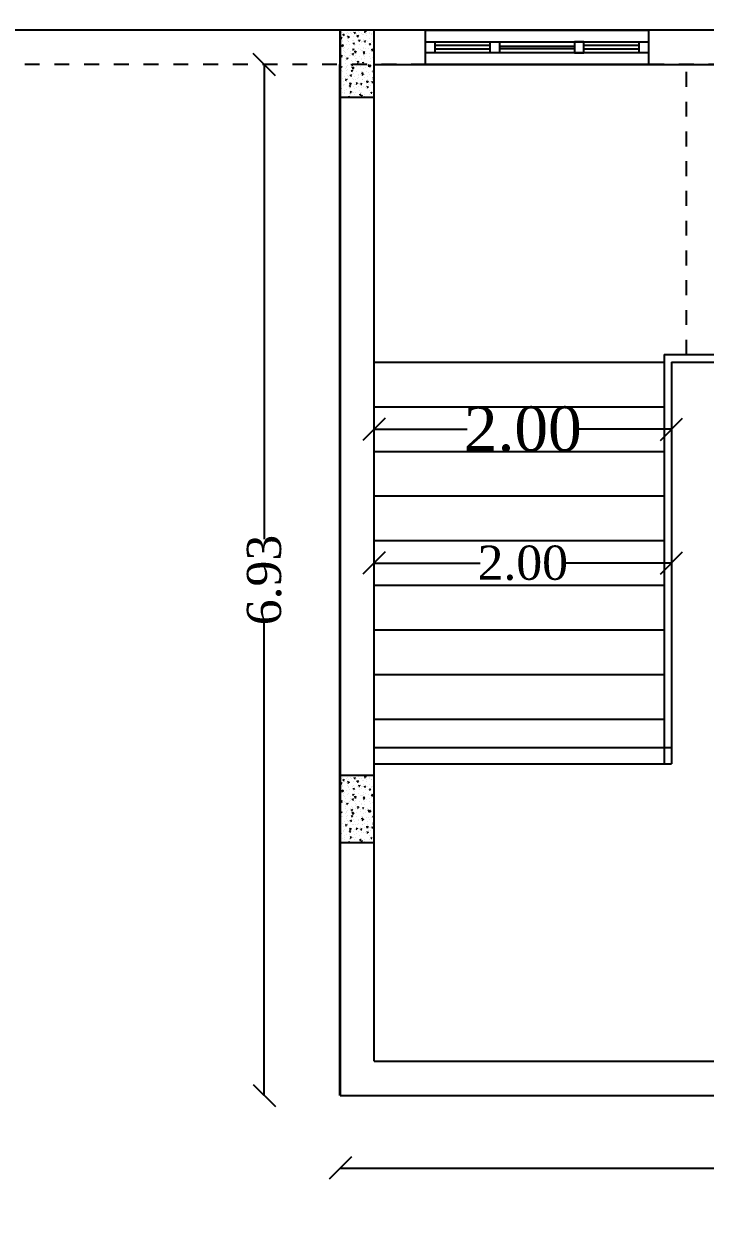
# Model space of a CAD drawing. Header units: metres. Extents: x 0 to 2048, y 111 to 219.
# Drawn here: x 1899.14 to 1903.73, y 169.4 to 177.38 of the extents above; entities that cross this region are included whole.
import ezdxf

# ---------------------------------------------------------------- set-up
doc = ezdxf.new("R2010")
doc.units = ezdxf.units.M
doc.header["$LTSCALE"] = 0.5
doc.header["$MEASUREMENT"] = 0
doc.header["$PDMODE"] = 3
doc.linetypes.add('( Dashed )', pattern=[0.75, 0.5, -0.25])
doc.linetypes.add('CONTIN', pattern=[0])
for name, color, linetype in [('BLK_1_FLR_1_EXIT_WIDTH_STAIR', 1, 'Continuous'), ('BLK_1_FLR_1_ROOF_AREA', 54, 'Continuous'), ('BLK_1_STAIR_HEADROOM', 55, 'Continuous')]:
    doc.layers.add(name, color=color, linetype=linetype)
doc.layers.add('layout bou', color=1, linetype='Continuous', lineweight=60)
doc.layers.add('layout bou @ 1', color=1, linetype='Continuous', lineweight=60)
doc.styles.add('Isa-', font='times.ttf')
doc.styles.get("Standard").update_dxf_attribs({"font": ''})
doc.styles.get('Standard').set_extended_font_data('Arial Black')
doc.dimstyles.new('Building Arrow', dxfattribs={"dimscale": 0, "dimtxt": 1, "dimasz": 1, "dimexe": 0.18, "dimexo": 0.0625, "dimgap": 0.09, "dimtad": 0, "dimdec": 1, "dimzin": 0, "dimdsep": 46, "dimtxsty": 'Standard', "dimcen": 0.09, "dimse1": 1, "dimse2": 1, "dimclrt": 7, "dimadec": 1, "dimazin": 0, "dimtfac": 1, "dimtdec": 1, "dimtofl": 0, "dimtmove": 0, "dimatfit": 3, "dimfxl": 0, "dimtolj": 1, "dimtzin": 0, "dimarcsym": 0})
doc.dimstyles.new('STANDARD$0', dxfattribs={"dimtxt": 0.5, "dimasz": 0.1, "dimexe": 2, "dimexo": 2, "dimgap": 0, "dimtad": 0, "dimzin": 0, "dimdsep": 46, "dimtxsty": 'Standard', "dimblk": 'OBLIQUE', "dimcen": -0.0625, "dimse1": 1, "dimse2": 1, "dimclrd": 3, "dimclre": 9, "dimadec": 0, "dimazin": 0, "dimtfac": 1, "dimtix": 1, "dimtofl": 0, "dimtmove": 2, "dimatfit": 3, "dimldrblk": 'OBLIQUE', "dimfxl": 0, "dimtolj": 1, "dimtzin": 0, "dimarcsym": 0})

# ---------------------------------------------------------------- blocks, each defined once
blk = doc.blocks.new('*D9')
at = {"layer": 'Defpoints', "color": 0, "lineweight": -3}
for p in [(1764.1257, 208.0316), (1764.1257, 208.0316), (1929.9765, 145.7045)]:
    blk.add_point(p, dxfattribs=at)
at = {"layer": 'layout bou', "color": 0, "lineweight": -2}
for p, q in [((1765.0618, 207.6799), (1845.0867, 177.6063)), ((1929.0405, 146.0562), (1849.0155, 176.1298))]:
    blk.add_line(p, q, dxfattribs=at)
at = {"layer": 'layout bou', "color": 0, "lineweight": -3}
for points in [[(1765.1204, 207.8359), (1765.0031, 207.5239), (1764.1257, 208.0316)], [(1929.0991, 146.2122), (1928.9818, 145.9002), (1929.9765, 145.7045)]]:
    blk.add_solid(points, dxfattribs=at)
at = {"layer": 'layout bou', "color": 7, "lineweight": 15, "insert": (1847.0511, 176.868), "char_height": 1, "attachment_point": 5, "rotation": 339.40364}
blk.add_mtext('\\A1;177.2', dxfattribs=at)
blk = doc.blocks.new('_Oblique')
at = {"color": 0, "linetype": 'ByBlock', "lineweight": -2}
blk.add_line((-0.5, -0.5), (0.5, 0.5), dxfattribs=at)
blk = doc.blocks.new('*D74')
at = {"color": 3, "lineweight": -2, "ltscale": 2}
for p, q in [((1901.4997, 174.6529), (1902.1248, 174.6529)), ((1903.4997, 174.6529), (1902.8746, 174.6529))]:
    blk.add_line(p, q, dxfattribs=at)
at = {"layer": 'Defpoints', "color": 0, "lineweight": -3, "ltscale": 2}
for p in [(1901.4997, 174.8047), (1903.4997, 174.8047), (1903.4997, 174.6529)]:
    blk.add_point(p, dxfattribs=at)
at = {"color": 3, "lineweight": -2, "ltscale": 2, "xscale": 0.15, "yscale": 0.15, "zscale": 0.15, "rotation": 180}
blk.add_blockref('_Oblique', (1901.4997, 174.6529), dxfattribs=at)
at = {"color": 3, "lineweight": -2, "ltscale": 2, "xscale": 0.15, "yscale": 0.15, "zscale": 0.15}
blk.add_blockref('_Oblique', (1903.4997, 174.6529), dxfattribs=at)
at = {"color": 0, "lineweight": -3, "ltscale": 2, "insert": (1902.4997, 174.6529), "char_height": 0.3, "attachment_point": 5, "style": 'Isa-'}
blk.add_mtext('\\A1;2.00', dxfattribs=at)
blk = doc.blocks.new('*D102')
at = {"layer": 'BLK_1_FLR_1_EXIT_WIDTH_STAIR', "color": 3, "lineweight": -2, "ltscale": 2}
for p, q in [((1901.4997, 173.7536), (1902.2122, 173.7536)), ((1903.4997, 173.7536), (1902.7872, 173.7536))]:
    blk.add_line(p, q, dxfattribs=at)
at = {"layer": 'Defpoints', "color": 0, "lineweight": -3, "ltscale": 2}
for p in [(1903.4997, 173.7536), (1901.4997, 173.4536), (1903.4997, 173.4536)]:
    blk.add_point(p, dxfattribs=at)
at = {"layer": 'BLK_1_FLR_1_EXIT_WIDTH_STAIR', "color": 3, "lineweight": -2, "ltscale": 2, "xscale": 0.15, "yscale": 0.15, "zscale": 0.15, "rotation": 180}
blk.add_blockref('_Oblique', (1901.4997, 173.7536), dxfattribs=at)
at = {"layer": 'BLK_1_FLR_1_EXIT_WIDTH_STAIR', "color": 3, "lineweight": -2, "ltscale": 2, "xscale": 0.15, "yscale": 0.15, "zscale": 0.15}
blk.add_blockref('_Oblique', (1903.4997, 173.7536), dxfattribs=at)
at = {"layer": 'BLK_1_FLR_1_EXIT_WIDTH_STAIR', "color": 0, "lineweight": -3, "ltscale": 2, "insert": (1902.4997, 173.7536), "char_height": 0.23, "attachment_point": 5, "style": 'Isa-'}
blk.add_mtext('\\A1;2.00', dxfattribs=at)
blk = doc.blocks.new('*D121')
at = {"color": 3, "lineweight": -2, "ltscale": 2}
for p, q in [((1900.761, 177.1047), (1900.761, 173.9154)), ((1900.761, 170.1747), (1900.761, 173.3639))]:
    blk.add_line(p, q, dxfattribs=at)
at = {"layer": 'Defpoints', "color": 0, "lineweight": -3, "ltscale": 2}
for p in [(1900.761, 177.1047), (1901.2697, 177.1047), (1901.2697, 170.1747)]:
    blk.add_point(p, dxfattribs=at)
at = {"color": 3, "lineweight": -2, "ltscale": 2, "xscale": 0.15, "yscale": 0.15, "zscale": 0.15}
for p, rotation in [((1900.761, 177.1047), 90), ((1900.761, 170.1747), 270)]:
    blk.add_blockref('_Oblique', p, dxfattribs=dict(at, rotation=rotation))
at = {"color": 0, "lineweight": -3, "ltscale": 2, "insert": (1900.761, 173.6397), "char_height": 0.23, "attachment_point": 5, "rotation": 90, "style": 'Isa-'}
blk.add_mtext('\\A1;6.93', dxfattribs=at)
blk = doc.blocks.new('*D122')
at = {"color": 3, "lineweight": -2, "ltscale": 2}
for p, q in [((1901.2723, 169.6872), (1904.069, 169.6872)), ((1907.4323, 169.6872), (1904.6356, 169.6872))]:
    blk.add_line(p, q, dxfattribs=at)
at = {"layer": 'Defpoints', "color": 0, "lineweight": -3, "ltscale": 2}
for p in [(1901.2723, 170.1747), (1907.4323, 170.1747), (1907.4323, 169.6872)]:
    blk.add_point(p, dxfattribs=at)
at = {"color": 3, "lineweight": -2, "ltscale": 2, "xscale": 0.15, "yscale": 0.15, "zscale": 0.15, "rotation": 180}
blk.add_blockref('_Oblique', (1901.2723, 169.6872), dxfattribs=at)
at = {"color": 3, "lineweight": -2, "ltscale": 2, "xscale": 0.15, "yscale": 0.15, "zscale": 0.15}
blk.add_blockref('_Oblique', (1907.4323, 169.6872), dxfattribs=at)
at = {"color": 0, "lineweight": -3, "ltscale": 2, "insert": (1904.3523, 169.6872), "char_height": 0.23, "attachment_point": 5, "style": 'Isa-'}
blk.add_mtext('\\A1;6.16', dxfattribs=at)

msp = doc.modelspace()

# ---------------------------------------------------------------- linework, layer by layer
at = {"linetype": 'CONTIN', "lineweight": -3, "ltscale": 0.5}
for p, q in [((1901.2697, 177.33467), (1901.2697, 176.88467)), ((1901.4997, 177.33467), (1901.2697, 177.33467)), ((1901.4997, 176.88467), (1901.4997, 177.33467)), ((1901.2697, 176.88467), (1901.4997, 176.88467)), ((1901.2697, 172.32467), (1901.2697, 171.87467)), ((1901.4997, 172.32467), (1901.2697, 172.32467)), ((1901.4997, 171.87467), (1901.4997, 172.32467)), ((1901.2697, 171.87467), (1901.4997, 171.87467))]:
    msp.add_line(p, q, dxfattribs=at)
at = {"lineweight": -3}
for p, q in [((1901.27334, 177.28926), (1901.27196, 177.28037)), ((1901.27367, 177.28895), (1901.28179, 177.28116)), ((1901.27699, 177.31892), (1901.27699, 177.31892)), ((1901.27709, 177.33174), (1901.27709, 177.33174)), ((1901.28072, 177.31765), (1901.28072, 177.31765)), ((1901.28512, 177.32057), (1901.28512, 177.32057)), ((1901.29167, 177.30874), (1901.29115, 177.30276)), ((1901.29115, 177.30276), (1901.29742, 177.30392)), ((1901.29167, 177.30874), (1901.29742, 177.30392)), ((1901.31401, 177.31643), (1901.31401, 177.31643)), ((1901.31449, 177.29076), (1901.31449, 177.29076)), ((1901.32127, 177.3193), (1901.32127, 177.3193)), ((1901.322, 177.29879), (1901.322, 177.29879)), ((1901.32667, 177.29442), (1901.32332, 177.28944)), ((1901.32332, 177.28945), (1901.32936, 177.28742)), ((1901.32457, 177.29427), (1901.32457, 177.29427)), ((1901.32667, 177.29442), (1901.32936, 177.28742)), ((1901.32792, 177.31184), (1901.32792, 177.31184)), ((1901.34396, 177.32275), (1901.34396, 177.32275)), ((1901.3473, 177.31522), (1901.3473, 177.31522)), ((1901.36071, 177.29299), (1901.36071, 177.29299)), ((1901.36689, 177.32261), (1901.36637, 177.31663)), ((1901.36637, 177.31664), (1901.37264, 177.3178)), ((1901.36689, 177.32261), (1901.37264, 177.31779)), ((1901.37902, 177.29237), (1901.37902, 177.29237)), ((1901.38059, 177.314), (1901.38059, 177.314)), ((1901.3873, 177.30252), (1901.38592, 177.29363)), ((1901.38593, 177.29363), (1901.39543, 177.29474)), ((1901.38763, 177.30221), (1901.39575, 177.29442)), ((1901.39184, 177.32984), (1901.39184, 177.32984)), ((1901.40362, 177.31862), (1901.40362, 177.31862)), ((1901.41387, 177.31278), (1901.41387, 177.31278)), ((1901.41868, 177.30477), (1901.41868, 177.30477)), ((1901.43128, 177.30353), (1901.43128, 177.30353)), ((1901.43211, 177.32586), (1901.43211, 177.32586)), ((1901.43945, 177.32978), (1901.43609, 177.3248)), ((1901.43609, 177.32481), (1901.44214, 177.32278)), ((1901.43945, 177.32978), (1901.44214, 177.32278)), ((1901.44195, 177.33467), (1901.44159, 177.33051)), ((1901.44159, 177.33051), (1901.44786, 177.33167)), ((1901.44428, 177.33467), (1901.44786, 177.33167)), ((1901.44716, 177.31157), (1901.44716, 177.31157)), ((1901.44863, 177.29849), (1901.44863, 177.29849)), ((1901.46573, 177.3151), (1901.46573, 177.3151)), ((1901.47058, 177.32246), (1901.47058, 177.32246)), ((1901.48045, 177.31035), (1901.48045, 177.31035)), ((1901.48321, 177.30638), (1901.48321, 177.30638)), ((1901.8455, 177.33467, 0), (1903.3455, 177.33467)), ((1901.27197, 177.28037), (1901.28146, 177.28148)), ((1901.27258, 177.22497), (1901.27258, 177.22497)), ((1901.27484, 177.27835), (1901.27484, 177.27835)), ((1901.28641, 177.23473), (1901.28305, 177.22975)), ((1901.28305, 177.22976), (1901.2891, 177.22773)), ((1901.28487, 177.23104), (1901.29114, 177.23219)), ((1901.2854, 177.23701), (1901.28488, 177.23103)), ((1901.2854, 177.23701), (1901.29114, 177.23219)), ((1901.28641, 177.23473), (1901.2891, 177.22773)), ((1901.287, 177.2606), (1901.287, 177.2606)), ((1901.28712, 177.26714), (1901.28712, 177.26714)), ((1901.29011, 177.2827), (1901.29011, 177.2827)), ((1901.29462, 177.2152), (1901.29462, 177.2152)), ((1901.29842, 177.21954), (1901.29842, 177.21954)), ((1901.31224, 177.23737), (1901.31224, 177.23737)), ((1901.32041, 177.26592), (1901.32041, 177.26592)), ((1901.32341, 177.20508), (1901.32341, 177.20508)), ((1901.32567, 177.25846), (1901.32567, 177.25846)), ((1901.32791, 177.21398), (1901.32791, 177.21398)), ((1901.32955, 177.25639), (1901.32955, 177.25639)), ((1901.33201, 177.24047), (1901.33201, 177.24047)), ((1901.3537, 177.26471), (1901.3537, 177.26471)), ((1901.35397, 177.26443), (1901.35397, 177.26443)), ((1901.35892, 177.2104), (1901.35557, 177.20542)), ((1901.35557, 177.20543), (1901.36161, 177.2034)), ((1901.35892, 177.2104), (1901.36161, 177.20339)), ((1901.36009, 177.24491), (1901.36636, 177.24607)), ((1901.36062, 177.25089), (1901.3601, 177.24491)), ((1901.36062, 177.25089), (1901.36636, 177.24606)), ((1901.3612, 177.21277), (1901.3612, 177.21277)), ((1901.36398, 177.20611), (1901.36398, 177.20611)), ((1901.36401, 177.26796), (1901.36401, 177.26796)), ((1901.36899, 177.23009), (1901.36899, 177.23009)), ((1901.37677, 177.23899), (1901.37677, 177.23899)), ((1901.38699, 177.26349), (1901.38699, 177.26349)), ((1901.39448, 177.21155), (1901.39448, 177.21155)), ((1901.39919, 177.27009), (1901.39583, 177.26511)), ((1901.39583, 177.26512), (1901.40187, 177.26309)), ((1901.39919, 177.27009), (1901.40187, 177.26309)), ((1901.40015, 177.26669), (1901.40015, 177.26669)), ((1901.40345, 177.24165), (1901.40345, 177.24165)), ((1901.40843, 177.20378), (1901.40843, 177.20378)), ((1901.41363, 177.2603), (1901.41363, 177.2603)), ((1901.41642, 177.25139), (1901.41642, 177.25139)), ((1901.42028, 177.26227), (1901.42028, 177.26227)), ((1901.4276, 177.21909), (1901.4276, 177.21909)), ((1901.42777, 177.21034), (1901.42777, 177.21034)), ((1901.42985, 177.27247), (1901.42985, 177.27247)), ((1901.43584, 177.26476), (1901.43531, 177.25878)), ((1901.43531, 177.25879), (1901.44158, 177.25994)), ((1901.43584, 177.26476), (1901.44158, 177.25994)), ((1901.43959, 177.24038), (1901.43959, 177.24038)), ((1901.44289, 177.21534), (1901.44289, 177.21534)), ((1901.45357, 177.26106), (1901.45357, 177.26106)), ((1901.45864, 177.24018), (1901.45864, 177.24018)), ((1901.46106, 177.20912), (1901.46106, 177.20912)), ((1901.4717, 177.24576), (1901.46835, 177.24078)), ((1901.46835, 177.24079), (1901.47439, 177.23876)), ((1901.47072, 177.27723), (1901.47072, 177.27723)), ((1901.4717, 177.24576), (1901.47439, 177.23875)), ((1901.47903, 177.21407), (1901.47903, 177.21407)), ((1901.4806, 177.26414), (1901.4806, 177.26414)), ((1901.48095, 177.253), (1901.48095, 177.253)), ((1901.48472, 177.20905), (1901.48334, 177.20016)), ((1901.48505, 177.20874), (1901.49316, 177.20095)), ((1901.48686, 177.25984), (1901.48686, 177.25984)), ((1901.49061, 177.20582), (1901.49061, 177.20582)), ((1901.49435, 177.2079), (1901.49435, 177.2079)), ((1902.28104, 177.23212, 0), (1901.90772, 177.23212, 0)), ((1902.28104, 177.20723, 0), (1901.90772, 177.20723, 0)), ((1902.84775, 177.22593, 0), (1902.34326, 177.22592, 0)), ((1902.84775, 177.21099, 0), (1902.34326, 177.21099, 0)), ((1903.28329, 177.23212, 0), (1902.90997, 177.23212, 0)), ((1903.28329, 177.20723, 0), (1902.90997, 177.20723, 0)), ((1901.27033, 177.17159), (1901.27033, 177.17159)), ((1901.27912, 177.16528), (1901.2786, 177.15931)), ((1901.2786, 177.15931), (1901.28487, 177.16047)), ((1901.27912, 177.16528), (1901.28487, 177.16046)), ((1901.29701, 177.20228), (1901.29701, 177.20228)), ((1901.30166, 177.16386), (1901.30166, 177.16386)), ((1901.30172, 177.19451), (1901.30172, 177.19451)), ((1901.30671, 177.15664), (1901.30671, 177.15664)), ((1901.30702, 177.14396), (1901.30702, 177.14396)), ((1901.30773, 177.13061), (1901.30773, 177.13061)), ((1901.30998, 177.18399), (1901.30998, 177.18399)), ((1901.31866, 177.15071), (1901.31531, 177.14573)), ((1901.31531, 177.14574), (1901.32135, 177.14371)), ((1901.31866, 177.15071), (1901.32135, 177.1437)), ((1901.32116, 177.15169), (1901.32116, 177.15169)), ((1901.33495, 177.16264), (1901.33495, 177.16264)), ((1901.33787, 177.19324), (1901.33787, 177.19324)), ((1901.34116, 177.1682), (1901.34116, 177.1682)), ((1901.34202, 177.18215), (1901.34202, 177.18215)), ((1901.34615, 177.13033), (1901.34615, 177.13033)), ((1901.35203, 177.12383), (1901.35203, 177.12383)), ((1901.35434, 177.17916), (1901.35382, 177.17318)), ((1901.35382, 177.17319), (1901.36009, 177.17434)), ((1901.35434, 177.17916), (1901.36009, 177.17434)), ((1901.36824, 177.16142), (1901.36824, 177.16142)), ((1901.37075, 177.1958), (1901.36937, 177.1869)), ((1901.36938, 177.18691), (1901.37888, 177.18801)), ((1901.37108, 177.19548), (1901.3792, 177.18769)), ((1901.37226, 177.13222), (1901.37226, 177.13222)), ((1901.37399, 177.14779), (1901.37399, 177.14779)), ((1901.37451, 177.1856), (1901.37451, 177.1856)), ((1901.37731, 177.16693), (1901.37731, 177.16693)), ((1901.3806, 177.1419), (1901.3806, 177.1419)), ((1901.39118, 177.12637), (1901.38782, 177.1214)), ((1901.39118, 177.12637), (1901.39386, 177.11937)), ((1901.40153, 177.16021), (1901.40153, 177.16021)), ((1901.41191, 177.14462), (1901.41191, 177.14462)), ((1901.41417, 177.19801), (1901.41417, 177.19801)), ((1901.41675, 177.14062), (1901.41675, 177.14062)), ((1901.42364, 177.20198), (1901.42364, 177.20198)), ((1901.42534, 177.16571), (1901.42534, 177.16571)), ((1901.43144, 177.18607), (1901.42808, 177.18109)), ((1901.42808, 177.1811), (1901.43413, 177.17907)), ((1901.42956, 177.19303), (1901.42904, 177.18706)), ((1901.42904, 177.18706), (1901.4353, 177.18822)), ((1901.42956, 177.19303), (1901.43531, 177.18821)), ((1901.43144, 177.18607), (1901.43413, 177.17906)), ((1901.43365, 177.14367), (1901.43365, 177.14367)), ((1901.43482, 177.15899), (1901.43482, 177.15899)), ((1901.44787, 177.17747), (1901.44787, 177.17747)), ((1901.4681, 177.15778), (1901.4681, 177.15778)), ((1901.46865, 177.18186), (1901.46865, 177.18186)), ((1901.47644, 177.14624), (1901.47644, 177.14624)), ((1901.4787, 177.19962), (1901.4787, 177.19962)), ((1901.48233, 177.18904), (1901.48233, 177.18904)), ((1901.48334, 177.20016), (1901.49284, 177.20127)), ((1901.48732, 177.15116), (1901.48732, 177.15116)), ((1901.49851, 177.13518), (1901.49798, 177.12921)), ((1901.49798, 177.12921), (1901.4997, 177.12953)), ((1901.49851, 177.13518), (1901.4997, 177.13418)), ((1901.27232, 177.08759), (1901.27859, 177.08874)), ((1901.27285, 177.09356), (1901.27233, 177.08758)), ((1901.27285, 177.09356), (1901.27859, 177.08874)), ((1901.27477, 177.11456), (1901.27477, 177.11456)), ((1901.2784, 177.09102), (1901.27504, 177.08604)), ((1901.27505, 177.08605), (1901.28109, 177.08402)), ((1901.27558, 177.11979), (1901.27558, 177.11979)), ((1901.2784, 177.09102), (1901.28109, 177.08401)), ((1901.27888, 177.09475), (1901.27888, 177.09475)), ((1901.28227, 177.06262), (1901.28227, 177.06262)), ((1901.28386, 177.05688), (1901.28386, 177.05688)), ((1901.30547, 177.07723), (1901.30547, 177.07723)), ((1901.30806, 177.11335), (1901.30806, 177.11335)), ((1901.31502, 177.09348), (1901.31502, 177.09348)), ((1901.31556, 177.06141), (1901.31556, 177.06141)), ((1901.31665, 177.04493), (1901.31665, 177.04493)), ((1901.31704, 177.08564), (1901.31704, 177.08564)), ((1901.31832, 177.06845), (1901.31832, 177.06845)), ((1901.3189, 177.09831), (1901.3189, 177.09831)), ((1901.34135, 177.11213), (1901.34135, 177.11213)), ((1901.34754, 177.10146), (1901.35381, 177.10262)), ((1901.34807, 177.10743), (1901.34755, 177.10146)), ((1901.35092, 177.06668), (1901.34756, 177.06171)), ((1901.34756, 177.06171), (1901.3536, 177.05969)), ((1901.34807, 177.10743), (1901.35381, 177.10261)), ((1901.34885, 177.06019), (1901.34885, 177.06019)), ((1901.35091, 177.06668), (1901.3536, 177.05968)), ((1901.3542, 177.08907), (1901.35282, 177.08018)), ((1901.35283, 177.08018), (1901.36232, 177.08129)), ((1901.35446, 177.06717), (1901.35446, 177.06717)), ((1901.35453, 177.08876), (1901.36265, 177.08097)), ((1901.36204, 177.06551), (1901.36204, 177.06551)), ((1901.37, 177.07884), (1901.37, 177.07884)), ((1901.37464, 177.11091), (1901.37464, 177.11091)), ((1901.38214, 177.05897), (1901.38214, 177.05897)), ((1901.384, 177.08948), (1901.384, 177.08948)), ((1901.38559, 177.10402), (1901.38559, 177.10402)), ((1901.38782, 177.1214), (1901.39387, 177.11938)), ((1901.40793, 177.1097), (1901.40793, 177.1097)), ((1901.40966, 177.09124), (1901.40966, 177.09124)), ((1901.41543, 177.05776), (1901.41543, 177.05776)), ((1901.41701, 177.04958), (1901.41649, 177.04361)), ((1901.41649, 177.04361), (1901.42275, 177.04477)), ((1901.41701, 177.04958), (1901.42276, 177.04476)), ((1901.42004, 177.11559), (1901.42004, 177.11559)), ((1901.42083, 177.05894), (1901.42083, 177.05894)), ((1901.42329, 177.12131), (1901.42276, 177.11533)), ((1901.42276, 177.11534), (1901.42903, 177.11649)), ((1901.42309, 177.11233), (1901.42309, 177.11233)), ((1901.42329, 177.12131), (1901.42903, 177.11649)), ((1901.42503, 177.07772), (1901.42503, 177.07772)), ((1901.44122, 177.10848), (1901.44122, 177.10848)), ((1901.44366, 177.08535), (1901.44366, 177.08535)), ((1901.44871, 177.05654), (1901.44871, 177.05654)), ((1901.45619, 177.11432), (1901.45619, 177.11432)), ((1901.45949, 177.08928), (1901.45949, 177.08928)), ((1901.46369, 177.10204), (1901.46034, 177.09707)), ((1901.46034, 177.09707), (1901.46638, 177.09505)), ((1901.46369, 177.10204), (1901.46638, 177.09504)), ((1901.46447, 177.05141), (1901.46447, 177.05141)), ((1901.46816, 177.10233), (1901.46678, 177.09344)), ((1901.46679, 177.09344), (1901.47629, 177.09455)), ((1901.46849, 177.10202), (1901.47661, 177.09423)), ((1901.47419, 177.09285), (1901.47419, 177.09285)), ((1901.47451, 177.10727), (1901.47451, 177.10727)), ((1901.47866, 177.12354), (1901.47866, 177.12354)), ((1901.482, 177.05533), (1901.482, 177.05533)), ((1901.48867, 177.06522), (1901.48867, 177.06522)), ((1901.49223, 177.06346), (1901.49171, 177.05748)), ((1901.49171, 177.05749), (1901.49797, 177.05864)), ((1901.49223, 177.06346), (1901.49798, 177.05864)), ((1901.49563, 177.08801), (1901.49563, 177.08801)), ((1901.49893, 177.06298), (1901.49893, 177.06298)), ((1901.2697, 177.01921), (1901.27232, 177.01701)), ((1901.2697, 177.01653), (1901.27232, 177.01702)), ((1901.27739, 176.97313), (1901.27739, 176.97313)), ((1901.28931, 177.01128), (1901.28931, 177.01128)), ((1901.29218, 176.99373), (1901.29218, 176.99373)), ((1901.29547, 176.96869), (1901.29547, 176.96869)), ((1901.30096, 176.97046), (1901.30096, 176.97046)), ((1901.30321, 177.02385), (1901.30321, 177.02385)), ((1901.31065, 177.00699), (1901.3073, 177.00202)), ((1901.3073, 177.00202), (1901.31334, 177)), ((1901.31065, 177.00699), (1901.31334, 176.99999)), ((1901.31439, 176.99155), (1901.31439, 176.99155)), ((1901.3226, 177.01006), (1901.3226, 177.01006)), ((1901.3233, 177.03057), (1901.3233, 177.03057)), ((1901.32705, 177.02732), (1901.32705, 177.02732)), ((1901.33162, 176.96742), (1901.33162, 176.96742)), ((1901.33765, 176.98235), (1901.33627, 176.97345)), ((1901.33627, 176.97346), (1901.34577, 176.97456)), ((1901.33706, 176.96901), (1901.33706, 176.96901)), ((1901.33798, 176.98203), (1901.3461, 176.97424)), ((1901.34179, 177.03571), (1901.34127, 177.02973)), ((1901.34127, 177.02973), (1901.34754, 177.03089)), ((1901.34179, 177.03571), (1901.34754, 177.03089)), ((1901.35589, 177.00885), (1901.35589, 177.00885)), ((1901.35776, 177.04214), (1901.35776, 177.04214)), ((1901.36274, 177.00427), (1901.36274, 177.00427)), ((1901.36549, 176.97207), (1901.36549, 176.97207)), ((1901.36775, 177.02546), (1901.36775, 177.02546)), ((1901.37205, 177.0072), (1901.37205, 177.0072)), ((1901.38317, 176.98266), (1901.37981, 176.97769)), ((1901.37981, 176.97769), (1901.38586, 176.97566)), ((1901.38317, 176.98266), (1901.38586, 176.97566)), ((1901.38918, 177.00763), (1901.38918, 177.00763)), ((1901.3939, 177.04087), (1901.3939, 177.04087)), ((1901.39401, 177.03116), (1901.39401, 177.03116)), ((1901.3972, 177.01583), (1901.3972, 177.01583)), ((1901.40219, 176.97796), (1901.40219, 176.97796)), ((1901.40402, 176.97284), (1901.40402, 176.97284)), ((1901.40514, 176.98448), (1901.40514, 176.98448)), ((1901.4074, 177.03786), (1901.4074, 177.03786)), ((1901.41074, 176.97786), (1901.41021, 176.97188)), ((1901.41021, 176.97188), (1901.41648, 176.97304)), ((1901.41074, 176.97786), (1901.41648, 176.97304)), ((1901.41858, 177.00556), (1901.41858, 177.00556)), ((1901.42343, 177.04235), (1901.42007, 177.03738)), ((1901.42008, 177.03738), (1901.42612, 177.03536)), ((1901.42247, 177.00641), (1901.42247, 177.00641)), ((1901.42343, 177.04235), (1901.42612, 177.03535)), ((1901.43334, 177.01456), (1901.43334, 177.01456)), ((1901.43664, 176.98953), (1901.43664, 176.98953)), ((1901.45161, 176.99561), (1901.45023, 176.98671)), ((1901.45024, 176.98672), (1901.45974, 176.98782)), ((1901.45194, 176.99529), (1901.46006, 176.9875)), ((1901.45367, 177.02703), (1901.45367, 177.02703)), ((1901.45576, 177.0052), (1901.45576, 177.0052)), ((1901.46369, 176.96871), (1901.46369, 176.96871)), ((1901.46968, 176.98609), (1901.46968, 176.98609)), ((1901.47193, 177.03947), (1901.47193, 177.03947)), ((1901.47279, 176.98825), (1901.47279, 176.98825)), ((1901.48596, 176.99173), (1901.48543, 176.98575)), ((1901.48543, 176.98576), (1901.4917, 176.98692)), ((1901.48596, 176.99173), (1901.4917, 176.98691)), ((1901.48905, 177.00398), (1901.48905, 177.00398)), ((1901.49595, 177.01802), (1901.49259, 177.01305)), ((1901.49259, 177.01305), (1901.49863, 177.01102)), ((1901.49594, 177.01802), (1901.49863, 177.01102)), ((1901.49868, 177.0069), (1901.49868, 177.0069)), ((1901.27039, 176.9473), (1901.2697, 176.94628)), ((1901.2697, 176.94144), (1901.27308, 176.94031)), ((1901.26992, 176.91005), (1901.26992, 176.91005)), ((1901.27039, 176.9473), (1901.27308, 176.9403)), ((1901.2874, 176.91482), (1901.2874, 176.91482)), ((1901.29571, 176.96077), (1901.29571, 176.96077)), ((1901.2987, 176.91708), (1901.2987, 176.91708)), ((1901.30046, 176.93082), (1901.30046, 176.93082)), ((1901.30321, 176.90883), (1901.30321, 176.90883)), ((1901.30988, 176.88478), (1901.30988, 176.88478)), ((1901.31214, 176.93817), (1901.31214, 176.93817)), ((1901.32924, 176.89226), (1901.32872, 176.88628)), ((1901.32872, 176.88628), (1901.33498, 176.88744)), ((1901.329, 176.95955), (1901.329, 176.95955)), ((1901.32924, 176.89226), (1901.33499, 176.88743)), ((1901.33491, 176.94239), (1901.33491, 176.94239)), ((1901.33552, 176.96398), (1901.33499, 176.958)), ((1901.33499, 176.95801), (1901.34126, 176.95917)), ((1901.33552, 176.96398), (1901.34126, 176.95916)), ((1901.3365, 176.90761), (1901.3365, 176.90761)), ((1901.34291, 176.92297), (1901.33955, 176.918)), ((1901.33955, 176.918), (1901.34559, 176.91597)), ((1901.3399, 176.90451), (1901.3399, 176.90451)), ((1901.34291, 176.92297), (1901.34559, 176.91597)), ((1901.34707, 176.91069), (1901.34707, 176.91069)), ((1901.36229, 176.95834), (1901.36229, 176.95834)), ((1901.36324, 176.91869), (1901.36324, 176.91869)), ((1901.36979, 176.9064), (1901.36979, 176.9064)), ((1901.37106, 176.94111), (1901.37106, 176.94111)), ((1901.37435, 176.91608), (1901.37435, 176.91608)), ((1901.38206, 176.94888), (1901.38206, 176.94888)), ((1901.39207, 176.89056), (1901.39207, 176.89056)), ((1901.39558, 176.95712), (1901.39558, 176.95712)), ((1901.40289, 176.93109), (1901.40289, 176.93109)), ((1901.40308, 176.90518), (1901.40308, 176.90518)), ((1901.40446, 176.90613), (1901.40394, 176.90015)), ((1901.40394, 176.90016), (1901.4102, 176.90131)), ((1901.40446, 176.90613), (1901.41021, 176.90131)), ((1901.4105, 176.91481), (1901.4105, 176.91481)), ((1901.41542, 176.89864), (1901.41207, 176.89367)), ((1901.41207, 176.89367), (1901.41811, 176.89164)), ((1901.4138, 176.88977), (1901.4138, 176.88977)), ((1901.41403, 176.91452), (1901.41403, 176.91452)), ((1901.41407, 176.8988), (1901.41407, 176.8988)), ((1901.41542, 176.89864), (1901.41811, 176.89164)), ((1901.41632, 176.95218), (1901.41632, 176.95218)), ((1901.42887, 176.9559), (1901.42887, 176.9559)), ((1901.43506, 176.88888), (1901.43441, 176.88467)), ((1901.43539, 176.88857), (1901.43945, 176.88467)), ((1901.43637, 176.90397), (1901.43637, 176.90397)), ((1901.44163, 176.95165), (1901.44163, 176.95165)), ((1901.44994, 176.8885), (1901.44994, 176.8885)), ((1901.45568, 176.95833), (1901.45233, 176.95336)), ((1901.45233, 176.95336), (1901.45837, 176.95133)), ((1901.45568, 176.95833), (1901.45837, 176.95133)), ((1901.46216, 176.95469), (1901.46216, 176.95469)), ((1901.46742, 176.93271), (1901.46742, 176.93271)), ((1901.46966, 176.90275), (1901.46966, 176.90275)), ((1901.4737, 176.91039), (1901.4737, 176.91039)), ((1901.47608, 176.96322), (1901.47608, 176.96322)), ((1901.47915, 176.91403), (1901.48542, 176.91519)), ((1901.47968, 176.92001), (1901.47916, 176.91403)), ((1901.47968, 176.92001), (1901.48543, 176.91518)), ((1901.48107, 176.92535), (1901.48107, 176.92535)), ((1901.49545, 176.95347), (1901.49545, 176.95347)), ((1903.4497, 175.15467), (1903.4497, 172.40467)), ((1901.4997, 175.10467), (1903.4497, 175.10467)), ((1903.4997, 175.10467), (1903.4997, 172.40467)), ((1901.4997, 174.80467), (1903.4497, 174.80467)), ((1901.4997, 174.50467), (1903.4497, 174.50467)), ((1901.4997, 174.20467), (1903.4497, 174.20467)), ((1901.4997, 173.90467), (1903.4497, 173.90467)), ((1901.4997, 173.60467), (1903.4497, 173.60467)), ((1901.4997, 173.30467), (1903.4497, 173.30467)), ((1901.4997, 173.00467), (1903.4497, 173.00467)), ((1901.4997, 172.70467), (1903.4497, 172.70467)), ((1901.4997, 172.51467), (1903.4997, 172.51467)), ((1901.4997, 172.40467), (1903.4997, 172.40467)), ((1901.27334, 172.27926), (1901.27196, 172.27037)), ((1901.27197, 172.27037), (1901.28146, 172.27148)), ((1901.27367, 172.27895), (1901.28179, 172.27116)), ((1901.27484, 172.26835), (1901.27484, 172.26835)), ((1901.27699, 172.30892), (1901.27699, 172.30892)), ((1901.27709, 172.32174), (1901.27709, 172.32174)), ((1901.28072, 172.30765), (1901.28072, 172.30765)), ((1901.28512, 172.31057), (1901.28512, 172.31057)), ((1901.28712, 172.25714), (1901.28712, 172.25714)), ((1901.29011, 172.2727), (1901.29011, 172.2727)), ((1901.29167, 172.29874), (1901.29115, 172.29276)), ((1901.29115, 172.29276), (1901.29742, 172.29392)), ((1901.29167, 172.29874), (1901.29742, 172.29392)), ((1901.31401, 172.30643), (1901.31401, 172.30643)), ((1901.31449, 172.28076), (1901.31449, 172.28076)), ((1901.32041, 172.25592), (1901.32041, 172.25592)), ((1901.32127, 172.3093), (1901.32127, 172.3093)), ((1901.322, 172.28879), (1901.322, 172.28879)), ((1901.32667, 172.28442), (1901.32332, 172.27944)), ((1901.32332, 172.27945), (1901.32936, 172.27742)), ((1901.32457, 172.28427), (1901.32457, 172.28427)), ((1901.32667, 172.28442), (1901.32936, 172.27742)), ((1901.32792, 172.30184), (1901.32792, 172.30184)), ((1901.34396, 172.31275), (1901.34396, 172.31275)), ((1901.3473, 172.30522), (1901.3473, 172.30522)), ((1901.3537, 172.25471), (1901.3537, 172.25471)), ((1901.36071, 172.28299), (1901.36071, 172.28299)), ((1901.36401, 172.25796), (1901.36401, 172.25796)), ((1901.36689, 172.31261), (1901.36637, 172.30663)), ((1901.36637, 172.30664), (1901.37264, 172.3078)), ((1901.36689, 172.31261), (1901.37264, 172.30779)), ((1901.37902, 172.28237), (1901.37902, 172.28237)), ((1901.38059, 172.304), (1901.38059, 172.304)), ((1901.3873, 172.29252), (1901.38592, 172.28363)), ((1901.38593, 172.28363), (1901.39543, 172.28474)), ((1901.38763, 172.29221), (1901.39575, 172.28442)), ((1901.39184, 172.31984), (1901.39184, 172.31984)), ((1901.39919, 172.26009), (1901.39583, 172.25511)), ((1901.39583, 172.25512), (1901.40187, 172.25309)), ((1901.39919, 172.26009), (1901.40187, 172.25309)), ((1901.40015, 172.25669), (1901.40015, 172.25669)), ((1901.40362, 172.30862), (1901.40362, 172.30862)), ((1901.41387, 172.30278), (1901.41387, 172.30278)), ((1901.41868, 172.29477), (1901.41868, 172.29477)), ((1901.42985, 172.26247), (1901.42985, 172.26247)), ((1901.43128, 172.29353), (1901.43128, 172.29353)), ((1901.43211, 172.31586), (1901.43211, 172.31586)), ((1901.43584, 172.25476), (1901.43531, 172.24878)), ((1901.43584, 172.25476), (1901.44158, 172.24994)), ((1901.43945, 172.31978), (1901.43609, 172.3148)), ((1901.43609, 172.31481), (1901.44214, 172.31278)), ((1901.43945, 172.31978), (1901.44214, 172.31278)), ((1901.44195, 172.32467), (1901.44159, 172.32051)), ((1901.44159, 172.32051), (1901.44786, 172.32167)), ((1901.44428, 172.32467), (1901.44786, 172.32167)), ((1901.44716, 172.30157), (1901.44716, 172.30157)), ((1901.44863, 172.28849), (1901.44863, 172.28849)), ((1901.46573, 172.3051), (1901.46573, 172.3051)), ((1901.47058, 172.31246), (1901.47058, 172.31246)), ((1901.47072, 172.26723), (1901.47072, 172.26723)), ((1901.48045, 172.30035), (1901.48045, 172.30035)), ((1901.48321, 172.29638), (1901.48321, 172.29638)), ((1901.27258, 172.21497), (1901.27258, 172.21497)), ((1901.28641, 172.22473), (1901.28305, 172.21975)), ((1901.28305, 172.21976), (1901.2891, 172.21773)), ((1901.28487, 172.22104), (1901.29114, 172.22219)), ((1901.2854, 172.22701), (1901.28488, 172.22103)), ((1901.2854, 172.22701), (1901.29114, 172.22219)), ((1901.28641, 172.22473), (1901.2891, 172.21773)), ((1901.287, 172.2506), (1901.287, 172.2506)), ((1901.29462, 172.2052), (1901.29462, 172.2052)), ((1901.29701, 172.19228), (1901.29701, 172.19228)), ((1901.29842, 172.20954), (1901.29842, 172.20954)), ((1901.30172, 172.18451), (1901.30172, 172.18451)), ((1901.31224, 172.22737), (1901.31224, 172.22737)), ((1901.32341, 172.19508), (1901.32341, 172.19508)), ((1901.32567, 172.24846), (1901.32567, 172.24846)), ((1901.32791, 172.20398), (1901.32791, 172.20398)), ((1901.32955, 172.24639), (1901.32955, 172.24639)), ((1901.33201, 172.23047), (1901.33201, 172.23047)), ((1901.33787, 172.18324), (1901.33787, 172.18324)), ((1901.35397, 172.25443), (1901.35397, 172.25443)), ((1901.35892, 172.2004), (1901.35557, 172.19542)), ((1901.35557, 172.19543), (1901.36161, 172.1934)), ((1901.35892, 172.2004), (1901.36161, 172.19339)), ((1901.36009, 172.23491), (1901.36636, 172.23607)), ((1901.36062, 172.24089), (1901.3601, 172.23491)), ((1901.36062, 172.24089), (1901.36636, 172.23606)), ((1901.3612, 172.20277), (1901.3612, 172.20277)), ((1901.36398, 172.19611), (1901.36398, 172.19611)), ((1901.36899, 172.22009), (1901.36899, 172.22009)), ((1901.37075, 172.1858), (1901.36937, 172.1769)), ((1901.36938, 172.17691), (1901.37888, 172.17801)), ((1901.37108, 172.18548), (1901.3792, 172.17769)), ((1901.37451, 172.1756), (1901.37451, 172.1756)), ((1901.37677, 172.22899), (1901.37677, 172.22899)), ((1901.38699, 172.25349), (1901.38699, 172.25349)), ((1901.39448, 172.20155), (1901.39448, 172.20155)), ((1901.40345, 172.23165), (1901.40345, 172.23165)), ((1901.40843, 172.19378), (1901.40843, 172.19378)), ((1901.41363, 172.2503), (1901.41363, 172.2503)), ((1901.41417, 172.18801), (1901.41417, 172.18801)), ((1901.41642, 172.24139), (1901.41642, 172.24139)), ((1901.42028, 172.25227), (1901.42028, 172.25227)), ((1901.42364, 172.19198), (1901.42364, 172.19198)), ((1901.4276, 172.20909), (1901.4276, 172.20909)), ((1901.42777, 172.20034), (1901.42777, 172.20034)), ((1901.43144, 172.17607), (1901.42808, 172.17109)), ((1901.42956, 172.18303), (1901.42904, 172.17706)), ((1901.42904, 172.17706), (1901.4353, 172.17822)), ((1901.42956, 172.18303), (1901.43531, 172.17821)), ((1901.43144, 172.17607), (1901.43413, 172.16906)), ((1901.43531, 172.24879), (1901.44158, 172.24994)), ((1901.43959, 172.23038), (1901.43959, 172.23038)), ((1901.44289, 172.20534), (1901.44289, 172.20534)), ((1901.45357, 172.25106), (1901.45357, 172.25106)), ((1901.45864, 172.23018), (1901.45864, 172.23018)), ((1901.46106, 172.19912), (1901.46106, 172.19912)), ((1901.4717, 172.23576), (1901.46835, 172.23078)), ((1901.46835, 172.23079), (1901.47439, 172.22876)), ((1901.4717, 172.23576), (1901.47439, 172.22875)), ((1901.4787, 172.18962), (1901.4787, 172.18962)), ((1901.47903, 172.20407), (1901.47903, 172.20407)), ((1901.4806, 172.25414), (1901.4806, 172.25414)), ((1901.48095, 172.243), (1901.48095, 172.243)), ((1901.48233, 172.17904), (1901.48233, 172.17904)), ((1901.48472, 172.19905), (1901.48334, 172.19016)), ((1901.48334, 172.19016), (1901.49284, 172.19127)), ((1901.48505, 172.19874), (1901.49316, 172.19095)), ((1901.48686, 172.24984), (1901.48686, 172.24984)), ((1901.49061, 172.19582), (1901.49061, 172.19582)), ((1901.49435, 172.1979), (1901.49435, 172.1979)), ((1901.27033, 172.16159), (1901.27033, 172.16159)), ((1901.27477, 172.10456), (1901.27477, 172.10456)), ((1901.27558, 172.10979), (1901.27558, 172.10979)), ((1901.27912, 172.15528), (1901.2786, 172.14931)), ((1901.2786, 172.14931), (1901.28487, 172.15047)), ((1901.27912, 172.15528), (1901.28487, 172.15046)), ((1901.30166, 172.15386), (1901.30166, 172.15386)), ((1901.30671, 172.14664), (1901.30671, 172.14664)), ((1901.30702, 172.13396), (1901.30702, 172.13396)), ((1901.30773, 172.12061), (1901.30773, 172.12061)), ((1901.30806, 172.10335), (1901.30806, 172.10335)), ((1901.30998, 172.17399), (1901.30998, 172.17399)), ((1901.31866, 172.14071), (1901.31531, 172.13573)), ((1901.31531, 172.13574), (1901.32135, 172.13371)), ((1901.31866, 172.14071), (1901.32135, 172.1337)), ((1901.32116, 172.14169), (1901.32116, 172.14169)), ((1901.33495, 172.15264), (1901.33495, 172.15264)), ((1901.34116, 172.1582), (1901.34116, 172.1582)), ((1901.34135, 172.10213), (1901.34135, 172.10213)), ((1901.34202, 172.17215), (1901.34202, 172.17215)), ((1901.34615, 172.12033), (1901.34615, 172.12033)), ((1901.34807, 172.09743), (1901.34755, 172.09146)), ((1901.34807, 172.09743), (1901.35381, 172.09261)), ((1901.35203, 172.11383), (1901.35203, 172.11383)), ((1901.35434, 172.16916), (1901.35382, 172.16318)), ((1901.35382, 172.16319), (1901.36009, 172.16434)), ((1901.35434, 172.16916), (1901.36009, 172.16434)), ((1901.36824, 172.15142), (1901.36824, 172.15142)), ((1901.37226, 172.12222), (1901.37226, 172.12222)), ((1901.37399, 172.13779), (1901.37399, 172.13779)), ((1901.37464, 172.10091), (1901.37464, 172.10091)), ((1901.37731, 172.15693), (1901.37731, 172.15693)), ((1901.3806, 172.1319), (1901.3806, 172.1319)), ((1901.39118, 172.11637), (1901.38782, 172.1114)), ((1901.38782, 172.1114), (1901.39387, 172.10938)), ((1901.39118, 172.11637), (1901.39386, 172.10937)), ((1901.40153, 172.15021), (1901.40153, 172.15021)), ((1901.40793, 172.0997), (1901.40793, 172.0997)), ((1901.41191, 172.13462), (1901.41191, 172.13462)), ((1901.41675, 172.13062), (1901.41675, 172.13062)), ((1901.42004, 172.10559), (1901.42004, 172.10559)), ((1901.42329, 172.11131), (1901.42276, 172.10533)), ((1901.42276, 172.10534), (1901.42903, 172.10649)), ((1901.42309, 172.10233), (1901.42309, 172.10233)), ((1901.42329, 172.11131), (1901.42903, 172.10649)), ((1901.42534, 172.15571), (1901.42534, 172.15571)), ((1901.42808, 172.1711), (1901.43413, 172.16907)), ((1901.43365, 172.13367), (1901.43365, 172.13367)), ((1901.43482, 172.14899), (1901.43482, 172.14899)), ((1901.44122, 172.09848), (1901.44122, 172.09848)), ((1901.44787, 172.16747), (1901.44787, 172.16747)), ((1901.45619, 172.10432), (1901.45619, 172.10432)), ((1901.4681, 172.14778), (1901.4681, 172.14778)), ((1901.46865, 172.17186), (1901.46865, 172.17186)), ((1901.47451, 172.09727), (1901.47451, 172.09727)), ((1901.47644, 172.13624), (1901.47644, 172.13624)), ((1901.47866, 172.11354), (1901.47866, 172.11354)), ((1901.48732, 172.14116), (1901.48732, 172.14116)), ((1901.49851, 172.12518), (1901.49798, 172.11921)), ((1901.49798, 172.11921), (1901.4997, 172.11953)), ((1901.49851, 172.12518), (1901.4997, 172.12418)), ((1901.27232, 172.07759), (1901.27859, 172.07874)), ((1901.27285, 172.08356), (1901.27233, 172.07758)), ((1901.27285, 172.08356), (1901.27859, 172.07874)), ((1901.2784, 172.08102), (1901.27504, 172.07604)), ((1901.27505, 172.07605), (1901.28109, 172.07402)), ((1901.2784, 172.08102), (1901.28109, 172.07401)), ((1901.27888, 172.08475), (1901.27888, 172.08475)), ((1901.28227, 172.05262), (1901.28227, 172.05262)), ((1901.28386, 172.04688), (1901.28386, 172.04688)), ((1901.30547, 172.06723), (1901.30547, 172.06723)), ((1901.31502, 172.08348), (1901.31502, 172.08348)), ((1901.31556, 172.05141), (1901.31556, 172.05141)), ((1901.31665, 172.03493), (1901.31665, 172.03493)), ((1901.31704, 172.07564), (1901.31704, 172.07564)), ((1901.31832, 172.05845), (1901.31832, 172.05845)), ((1901.3189, 172.08831), (1901.3189, 172.08831)), ((1901.3233, 172.02057), (1901.3233, 172.02057)), ((1901.32705, 172.01732), (1901.32705, 172.01732)), ((1901.34179, 172.02571), (1901.34127, 172.01973)), ((1901.34127, 172.01973), (1901.34754, 172.02089)), ((1901.34179, 172.02571), (1901.34754, 172.02089)), ((1901.34754, 172.09146), (1901.35381, 172.09262)), ((1901.35092, 172.05668), (1901.34756, 172.05171)), ((1901.34756, 172.05171), (1901.3536, 172.04969)), ((1901.34885, 172.05019), (1901.34885, 172.05019)), ((1901.35091, 172.05668), (1901.3536, 172.04968)), ((1901.3542, 172.07907), (1901.35282, 172.07018)), ((1901.35283, 172.07018), (1901.36232, 172.07129)), ((1901.35446, 172.05717), (1901.35446, 172.05717)), ((1901.35453, 172.07876), (1901.36265, 172.07097)), ((1901.35776, 172.03214), (1901.35776, 172.03214)), ((1901.36204, 172.05551), (1901.36204, 172.05551)), ((1901.36775, 172.01546), (1901.36775, 172.01546)), ((1901.37, 172.06884), (1901.37, 172.06884)), ((1901.38214, 172.04897), (1901.38214, 172.04897)), ((1901.384, 172.07948), (1901.384, 172.07948)), ((1901.38559, 172.09402), (1901.38559, 172.09402)), ((1901.3939, 172.03087), (1901.3939, 172.03087)), ((1901.39401, 172.02116), (1901.39401, 172.02116)), ((1901.4074, 172.02786), (1901.4074, 172.02786)), ((1901.40966, 172.08124), (1901.40966, 172.08124)), ((1901.41543, 172.04776), (1901.41543, 172.04776)), ((1901.41701, 172.03958), (1901.41649, 172.03361)), ((1901.41649, 172.03361), (1901.42275, 172.03477)), ((1901.41701, 172.03958), (1901.42276, 172.03476)), ((1901.42343, 172.03235), (1901.42007, 172.02738)), ((1901.42008, 172.02738), (1901.42612, 172.02536)), ((1901.42083, 172.04894), (1901.42083, 172.04894)), ((1901.42343, 172.03235), (1901.42612, 172.02535)), ((1901.42503, 172.06772), (1901.42503, 172.06772)), ((1901.44366, 172.07535), (1901.44366, 172.07535)), ((1901.44871, 172.04654), (1901.44871, 172.04654)), ((1901.45367, 172.01703), (1901.45367, 172.01703)), ((1901.45949, 172.07928), (1901.45949, 172.07928)), ((1901.46369, 172.09204), (1901.46034, 172.08707)), ((1901.46034, 172.08707), (1901.46638, 172.08505)), ((1901.46369, 172.09204), (1901.46638, 172.08504)), ((1901.46447, 172.04141), (1901.46447, 172.04141)), ((1901.46816, 172.09233), (1901.46678, 172.08344)), ((1901.46679, 172.08344), (1901.47629, 172.08455)), ((1901.46849, 172.09202), (1901.47661, 172.08423)), ((1901.47193, 172.02947), (1901.47193, 172.02947)), ((1901.47419, 172.08285), (1901.47419, 172.08285)), ((1901.482, 172.04533), (1901.482, 172.04533)), ((1901.48867, 172.05522), (1901.48867, 172.05522)), ((1901.49223, 172.05346), (1901.49171, 172.04748)), ((1901.49171, 172.04749), (1901.49797, 172.04864)), ((1901.49223, 172.05346), (1901.49798, 172.04864)), ((1901.49563, 172.07801), (1901.49563, 172.07801)), ((1901.49893, 172.05298), (1901.49893, 172.05298)), ((1901.2697, 172.00921), (1901.27232, 172.00701)), ((1901.2697, 172.00653), (1901.27232, 172.00702)), ((1901.27039, 171.9373), (1901.2697, 171.93628)), ((1901.27039, 171.9373), (1901.27308, 171.9303)), ((1901.27739, 171.96313), (1901.27739, 171.96313)), ((1901.28931, 172.00128), (1901.28931, 172.00128)), ((1901.29218, 171.98373), (1901.29218, 171.98373)), ((1901.29547, 171.95869), (1901.29547, 171.95869)), ((1901.29571, 171.95077), (1901.29571, 171.95077)), ((1901.30096, 171.96046), (1901.30096, 171.96046)), ((1901.30321, 172.01385), (1901.30321, 172.01385)), ((1901.31065, 171.99699), (1901.3073, 171.99202)), ((1901.3073, 171.99202), (1901.31334, 171.99)), ((1901.31065, 171.99699), (1901.31334, 171.98999)), ((1901.31439, 171.98155), (1901.31439, 171.98155)), ((1901.3226, 172.00006), (1901.3226, 172.00006)), ((1901.329, 171.94955), (1901.329, 171.94955)), ((1901.33162, 171.95742), (1901.33162, 171.95742)), ((1901.33552, 171.95398), (1901.33499, 171.948)), ((1901.33499, 171.94801), (1901.34126, 171.94917)), ((1901.33552, 171.95398), (1901.34126, 171.94916)), ((1901.33765, 171.97235), (1901.33627, 171.96345)), ((1901.33627, 171.96346), (1901.34577, 171.96456)), ((1901.33706, 171.95901), (1901.33706, 171.95901)), ((1901.33798, 171.97203), (1901.3461, 171.96424)), ((1901.35589, 171.99885), (1901.35589, 171.99885)), ((1901.36229, 171.94834), (1901.36229, 171.94834)), ((1901.36274, 171.99427), (1901.36274, 171.99427)), ((1901.36549, 171.96207), (1901.36549, 171.96207)), ((1901.37205, 171.9972), (1901.37205, 171.9972)), ((1901.38317, 171.97266), (1901.37981, 171.96769)), ((1901.37981, 171.96769), (1901.38586, 171.96566)), ((1901.38206, 171.93888), (1901.38206, 171.93888)), ((1901.38317, 171.97266), (1901.38586, 171.96566)), ((1901.38918, 171.99763), (1901.38918, 171.99763)), ((1901.39558, 171.94712), (1901.39558, 171.94712)), ((1901.3972, 172.00583), (1901.3972, 172.00583)), ((1901.40219, 171.96796), (1901.40219, 171.96796)), ((1901.40402, 171.96284), (1901.40402, 171.96284)), ((1901.40514, 171.97448), (1901.40514, 171.97448)), ((1901.41074, 171.96786), (1901.41021, 171.96188)), ((1901.41021, 171.96188), (1901.41648, 171.96304)), ((1901.41074, 171.96786), (1901.41648, 171.96304)), ((1901.41632, 171.94218), (1901.41632, 171.94218)), ((1901.41858, 171.99556), (1901.41858, 171.99556)), ((1901.42247, 171.99641), (1901.42247, 171.99641)), ((1901.42887, 171.9459), (1901.42887, 171.9459)), ((1901.43334, 172.00456), (1901.43334, 172.00456)), ((1901.43664, 171.97953), (1901.43664, 171.97953)), ((1901.44163, 171.94165), (1901.44163, 171.94165)), ((1901.45161, 171.98561), (1901.45023, 171.97671)), ((1901.45024, 171.97672), (1901.45974, 171.97782)), ((1901.45194, 171.98529), (1901.46006, 171.9775)), ((1901.45568, 171.94833), (1901.45233, 171.94336)), ((1901.45233, 171.94336), (1901.45837, 171.94133)), ((1901.45568, 171.94833), (1901.45837, 171.94133)), ((1901.45576, 171.9952), (1901.45576, 171.9952)), ((1901.46216, 171.94469), (1901.46216, 171.94469)), ((1901.46369, 171.95871), (1901.46369, 171.95871)), ((1901.46968, 171.97609), (1901.46968, 171.97609)), ((1901.47279, 171.97825), (1901.47279, 171.97825)), ((1901.47608, 171.95322), (1901.47608, 171.95322)), ((1901.48596, 171.98173), (1901.48543, 171.97575)), ((1901.48543, 171.97576), (1901.4917, 171.97692)), ((1901.48596, 171.98173), (1901.4917, 171.97691)), ((1901.48905, 171.99398), (1901.48905, 171.99398)), ((1901.49595, 172.00802), (1901.49259, 172.00305)), ((1901.49259, 172.00305), (1901.49863, 172.00102)), ((1901.49545, 171.94347), (1901.49545, 171.94347)), ((1901.49594, 172.00802), (1901.49863, 172.00102)), ((1901.49868, 171.9969), (1901.49868, 171.9969)), ((1901.2697, 171.93144), (1901.27308, 171.93031)), ((1901.26992, 171.90005), (1901.26992, 171.90005)), ((1901.2874, 171.90482), (1901.2874, 171.90482)), ((1901.2987, 171.90708), (1901.2987, 171.90708)), ((1901.30046, 171.92082), (1901.30046, 171.92082)), ((1901.30321, 171.89883), (1901.30321, 171.89883)), ((1901.30988, 171.87478), (1901.30988, 171.87478)), ((1901.31214, 171.92817), (1901.31214, 171.92817)), ((1901.32924, 171.88226), (1901.32872, 171.87628)), ((1901.32872, 171.87628), (1901.33498, 171.87744)), ((1901.32924, 171.88226), (1901.33499, 171.87743)), ((1901.33491, 171.93239), (1901.33491, 171.93239)), ((1901.3365, 171.89761), (1901.3365, 171.89761)), ((1901.34291, 171.91297), (1901.33955, 171.908)), ((1901.33955, 171.908), (1901.34559, 171.90597)), ((1901.3399, 171.89451), (1901.3399, 171.89451)), ((1901.34291, 171.91297), (1901.34559, 171.90597)), ((1901.34707, 171.90069), (1901.34707, 171.90069)), ((1901.36324, 171.90869), (1901.36324, 171.90869)), ((1901.36979, 171.8964), (1901.36979, 171.8964)), ((1901.37106, 171.93111), (1901.37106, 171.93111)), ((1901.37435, 171.90608), (1901.37435, 171.90608)), ((1901.39207, 171.88056), (1901.39207, 171.88056)), ((1901.40289, 171.92109), (1901.40289, 171.92109)), ((1901.40308, 171.89518), (1901.40308, 171.89518)), ((1901.40446, 171.89613), (1901.40394, 171.89015)), ((1901.40394, 171.89016), (1901.4102, 171.89131)), ((1901.40446, 171.89613), (1901.41021, 171.89131)), ((1901.4105, 171.90481), (1901.4105, 171.90481)), ((1901.41542, 171.88864), (1901.41207, 171.88367)), ((1901.41207, 171.88367), (1901.41811, 171.88164)), ((1901.4138, 171.87977), (1901.4138, 171.87977)), ((1901.41403, 171.90452), (1901.41403, 171.90452)), ((1901.41407, 171.8888), (1901.41407, 171.8888)), ((1901.41542, 171.88864), (1901.41811, 171.88164)), ((1901.43506, 171.87888), (1901.43441, 171.87467)), ((1901.43539, 171.87857), (1901.43945, 171.87467)), ((1901.43637, 171.89397), (1901.43637, 171.89397)), ((1901.44994, 171.8785), (1901.44994, 171.8785)), ((1901.46742, 171.92271), (1901.46742, 171.92271)), ((1901.46966, 171.89275), (1901.46966, 171.89275)), ((1901.4737, 171.90039), (1901.4737, 171.90039)), ((1901.47915, 171.90403), (1901.48542, 171.90519)), ((1901.47968, 171.91001), (1901.47916, 171.90403)), ((1901.47968, 171.91001), (1901.48543, 171.90518)), ((1901.48107, 171.91535), (1901.48107, 171.91535)), ((1901.4997, 170.40467), (1906.8297, 170.40467)), ((1901.27232, 170.17467), (1907.43232, 170.17467))]:
    msp.add_line(p, q, dxfattribs=at)
at = {"color": 0, "lineweight": -3}
for p, q in [((1901.2697, 170.17467), (1901.2697, 177.10467)), ((1901.4997, 170.40467), (1901.4997, 177.10467)), ((1901.4997, 177.10467), (1906.5997, 177.10467))]:
    msp.add_line(p, q, dxfattribs=at)
at = {"linetype": '( Dashed )', "lineweight": -3, "ltscale": 0.0008}
msp.add_line((1903.5997, 175.15467), (1903.5997, 177.10467), dxfattribs=at)
at = {"color": 2, "lineweight": -3, "ltscale": 2}
for p, q in [((1903.4497, 175.15467), (1904.6497, 175.15467)), ((1903.4997, 175.10467), (1904.5997, 175.10467))]:
    msp.add_line(p, q, dxfattribs=at)
at = {"linetype": '( Dashed )', "lineweight": -3, "ltscale": 0.0008}
for points in [[(1887.5797, 177.33467), (1887.5797, 162.08467), (1902.8297, 162.08467), (1902.8297, 149.88467), (1918.0797, 149.88467), (1918.0797, 177.33467)], [(1887.8097, 177.10467), (1887.8097, 162.31467), (1903.0597, 162.31467), (1903.0597, 150.11467), (1917.8497, 150.11467), (1917.8497, 177.10467)]]:
    msp.add_lwpolyline(points, close=True, dxfattribs=at)
at = {"lineweight": -3}
msp.add_lwpolyline([(1903.3455, 177.33467), (1903.3455, 177.10467), (1901.8455, 177.10467), (1901.8455, 177.33467)], dxfattribs=at)
for points in [[(1901.90772, 177.18234), (1901.8455, 177.18234), (1901.8455, 177.257), (1901.90772, 177.257)], [(1903.3455, 177.18234), (1901.8455, 177.18234), (1901.8455, 177.257), (1903.3455, 177.257)], [(1902.34326, 177.18234), (1902.28104, 177.18234), (1902.28104, 177.257), (1902.34326, 177.257)], [(1902.84775, 177.18234), (1902.90997, 177.18234), (1902.90997, 177.257), (1902.84775, 177.257)], [(1903.3455, 177.18234), (1903.28329, 177.18234), (1903.28329, 177.257), (1903.3455, 177.257)]]:
    msp.add_lwpolyline(points, close=True, dxfattribs=at)
at = {"layer": 'BLK_1_FLR_1_ROOF_AREA', "color": 54, "lineweight": -3}
msp.add_lwpolyline([(1887.5797, 177.33467), (1887.5797, 162.08467), (1902.8297, 162.08467), (1902.8297, 149.88467), (1918.0797, 149.88467), (1918.0797, 177.33467)], close=True, dxfattribs=at)
at = {"layer": 'BLK_1_STAIR_HEADROOM', "color": 1, "lineweight": -3}
msp.add_lwpolyline([(1901.27232, 170.17467), (1906.83232, 170.17467), (1906.83232, 177.33467), (1901.27232, 177.33467)], close=True, dxfattribs=at)

# ---------------------------------------------------------------- dimensions: what is measured, and where the dimension line sits
at = {"color": 7, "lineweight": -3, "ltscale": 2}
dim = msp.add_linear_dim(base=(1900.76104, 177.10467), p1=(1901.2697, 170.17467), p2=(1901.2697, 177.10467), angle=90, dimstyle='STANDARD$0', override={"dimtxt": 0.23, "dimasz": 0.15, "dimtxsty": 'Isa-', "dimfxl": 100, "dimfxlon": 1}, dxfattribs=at)
dim.commit()
dim.dimension.update_dxf_attribs({"geometry": '*D121', "text_midpoint": (1900.76104, 173.63967)})
at = {"color": 2, "lineweight": -3, "ltscale": 2}
dim = msp.add_linear_dim(base=(1903.4997, 174.65295), p1=(1901.4997, 174.80467), p2=(1903.4997, 174.80467), dimstyle='STANDARD$0', override={"dimtxt": 0.3, "dimasz": 0.15, "dimtxsty": 'Isa-', "dimfxlon": 1}, dxfattribs=at)
dim.commit()
dim.dimension.update_dxf_attribs({"geometry": '*D74', "text_midpoint": (1902.4997, 174.65295)})
at = {"color": 7, "lineweight": -3, "ltscale": 2}
dim = msp.add_linear_dim(base=(1907.43232, 169.68718), p1=(1901.27232, 170.17467), p2=(1907.43232, 170.17467), dimstyle='STANDARD$0', override={"dimtxt": 0.23, "dimasz": 0.15, "dimtxsty": 'Isa-', "dimfxl": 100, "dimfxlon": 1}, dxfattribs=at)
dim.commit()
dim.dimension.update_dxf_attribs({"geometry": '*D122', "text_midpoint": (1904.35232, 169.68718)})
at = {"layer": 'BLK_1_FLR_1_EXIT_WIDTH_STAIR', "color": 1, "lineweight": -3, "ltscale": 2}
dim = msp.add_linear_dim(base=(1903.4997, 173.7536), p1=(1901.4997, 173.4536), p2=(1903.4997, 173.4536), dimstyle='STANDARD$0', override={"dimtxt": 0.23, "dimasz": 0.15, "dimtxsty": 'Isa-', "dimfxlon": 1}, dxfattribs=at)
dim.commit()
dim.dimension.update_dxf_attribs({"geometry": '*D102', "text_midpoint": (1902.4997, 173.7536)})
at = {"layer": 'layout bou @ 1', "color": 8, "lineweight": 15}
dim = msp.add_aligned_dim(p1=(1929.97654, 145.70445), p2=(1764.12569, 208.03165), distance=0, dimstyle='Building Arrow', override={"dimscale": 1, "dimtix": 0, "dimtofl": 0, "dimtmove": 0, "dimatfit": 3}, dxfattribs=at)
dim.commit()
dim.dimension.update_dxf_attribs({"geometry": '*D9', "text_midpoint": (1847.05112, 176.86805)})

doc.saveas('drawing.dxf')
